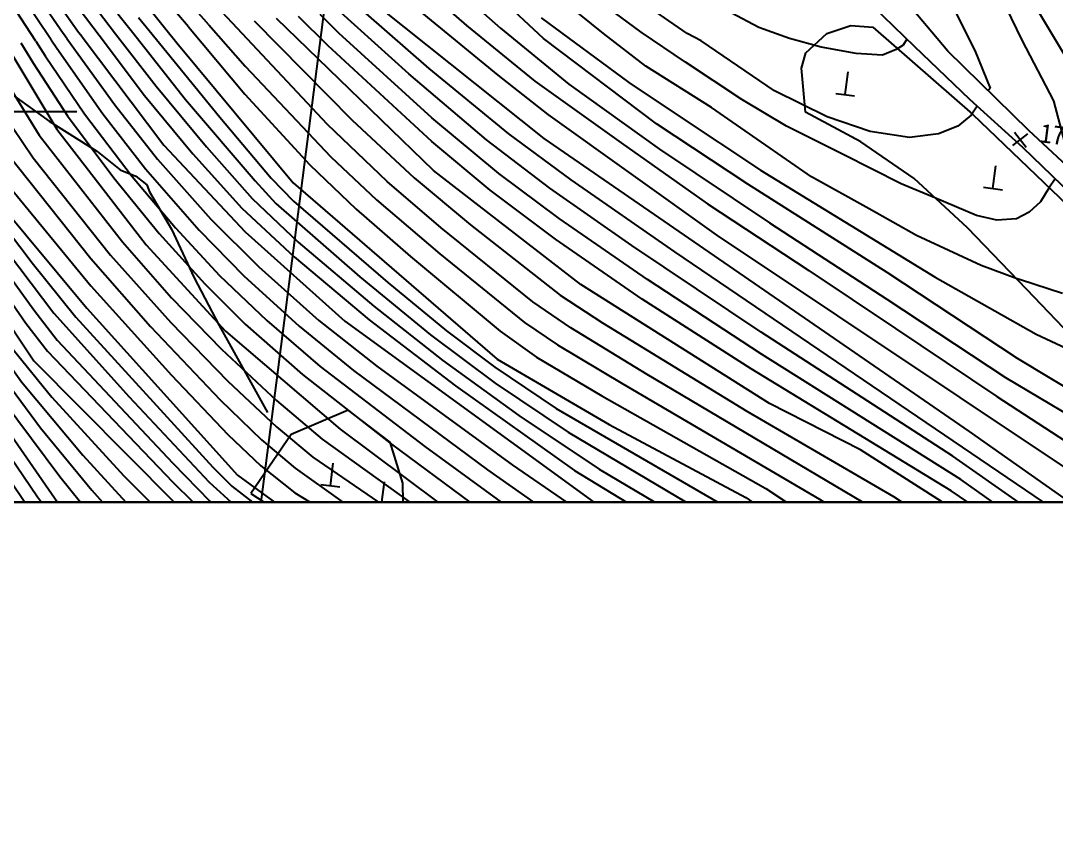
# Model space of a CAD drawing. Header units: millimetres. Extents: x 4198 to 4994, y 1103 to 1807.
# Drawn here: x 4726.9 to 4835.8, y 1363.4 to 1448.7 of the extents above; entities that cross this region are included whole.
import ezdxf
from ezdxf.xclip import XClip

# ---------------------------------------------------------------- set-up
doc = ezdxf.new("R2010")
doc.units = ezdxf.units.MM
doc.header["$LTSCALE"] = 10
doc.header["$MEASUREMENT"] = 0
doc.header["$XCLIPFRAME"] = 2
doc.layers.add('TX-PAPR', color=2, linetype='Continuous', plot=False)
doc.layers.add('TZ-BASE', color=253, linetype='Continuous')
doc.styles.add('HANA', font='GulimChe.ttf')

# ---------------------------------------------------------------- blocks, each defined once
blk = doc.blocks.new('JD-DFHDH6GH34GH7')
at = {"layer": 'TZ-BASE'}
for p, q in [((457.29, -175), (502.99, 180.63)), ((462.48, -24.97, 156), (447.59, -7.3, 156)), ((464.65, -24.76, 157), (449.21, -7.21, 157)), ((467.1, -24.53, 158), (450.82, -7.13, 158)), ((446.43, -26.48, 147), (434.99, -8.7, 147)), ((448.04, -26.33, 148), (436.18, -8.51, 148)), ((449.08, -25.32, 149), (437.37, -8.32, 149)), ((450.94, -25.55, 150), (438.57, -8.14, 150)), ((448.48, -10.63, 155), (460.12, -25.19, 155)), ((545.68, -17.12, 172), (550.18, -26.35, 172)), ((540.32, -17.62, 173), (545.22, -27.45, 173)), ((548.43, -17.46, 171), (558.5, -34.36, 171)), ((531.78, -20.13, 169.94), (538.85, -26.99, 169.94)), ((506.16, -25.65, 171), (500.82, -21.35, 171)), ((514.98, -25.65, 173), (507.92, -20.76, 173)), ((542.39, -27.53, 176.47), (537.15, -21.29, 176.47)), ((452.36, -22.47, 152), (454.83, -25.69, 152)), ((489.06, -22.46, 167), (491.74, -24.81, 167)), ((492.03, -22.18, 168), (495.34, -25.11, 168)), ((499.83, -26.18, 169), (495.24, -21.88, 169)), ((450.98, -23.05, 151), (453.1, -25.85, 151)), ((455.05, -23.58, 153), (456.59, -25.52, 153)), ((457.23, -23.96, 154), (458.36, -25.36, 154)), ((477.16, -26.91, 161), (474.06, -23.87, 161)), ((478.32, -25.63, 162), (476.34, -23.66, 162)), ((485.67, -29.92, 163), (478.53, -23.45, 163)), ((487.82, -29.36, 164), (481.18, -23.55, 164)), ((499.92, -36.72, 165), (482.81, -23.05, 165)), ((486.66, -23.17, 166), (495.04, -30.03, 166)), ((510.13, -25.53, 172), (506.66, -22.94, 172)), ((522.5, -25.01, 174), (519.61, -23.49, 174)), ((462.48, -24.97, 156), (468.43, -32.03, 156)), ((464.65, -24.76, 157), (468.47, -29.11, 157)), ((477.12, -35.23, 158), (467.1, -24.53, 158)), ((469.42, -24.31, 159), (479.71, -34.78, 159)), ((488.28, -40.09, 160), (471.76, -24.09, 160)), ((491.74, -24.81, 167), (498.92, -30.69, 167)), ((499.61, -24.01, 170), (508.82, -30.81, 170)), ((525.72, -26.2, 174), (522.5, -25.01, 174)), ((529.66, -25.66, 172.35), (532.18, -24.81, 172.35)), ((532.18, -24.81, 172.35), (534.5, -24.99, 172.35)), ((534.5, -24.99, 172.35), (544.97, -34.14, 172.35)), ((449.69, -26.17, 149), (449.08, -25.32, 149)), ((451.3, -26.02, 150), (450.94, -25.55, 150)), ((451.3, -26.02, 150), (459.89, -37.42, 150)), ((453.1, -25.85, 151), (457.87, -32.17, 151)), ((454.83, -25.69, 152), (459.09, -31.21, 152)), ((456.59, -25.52, 153), (462.19, -32.6, 153)), ((458.36, -25.36, 154), (465.78, -34.48, 154)), ((460.12, -25.19, 155), (461.27, -26.64, 155)), ((488.11, -34.52, 162), (478.32, -25.63, 162)), ((495.34, -25.11, 168), (502.52, -30.99, 168)), ((510.63, -29.08, 171), (506.16, -25.65, 171)), ((514.8, -28.66, 172), (510.13, -25.53, 172)), ((516.45, -26.44, 173), (514.98, -25.65, 173)), ((527.46, -27.68, 172.35), (529.66, -25.66, 172.35)), ((443.27, -26.78, 145), (448.66, -35.73, 145)), ((444.84, -26.63, 146), (446.19, -28.8, 146)), ((446.43, -26.48, 147), (447.41, -28.01, 147)), ((448.04, -26.33, 148), (448.63, -27.21, 148)), ((448.63, -27.21, 148), (453.48, -34.12, 148)), ((449.69, -26.17, 149), (454.74, -33.18, 149)), ((461.27, -26.64, 155), (473.51, -41.36, 155)), ((488.1, -37.04, 161), (477.16, -26.91, 161)), ((511.74, -35.15, 169), (499.83, -26.18, 169)), ((524.15, -31.68, 173), (516.45, -26.44, 173)), ((529.07, -27.11, 174), (525.72, -26.2, 174)), ((532.75, -27.78, 174), (529.07, -27.11, 174)), ((537.68, -26.87, 174), (536.94, -27.35, 174)), ((538.09, -26.26, 174), (537.68, -26.87, 174)), ((538.85, -26.99, 169.94), (544.67, -32.56, 169.94)), ((550.18, -26.35, 172), (553.5, -32.76, 172)), ((447.41, -28.01, 147), (451.54, -34.12, 147)), ((527, -29.31, 172.35), (527.46, -27.68, 172.35)), ((535.52, -27.94, 174), (532.75, -27.78, 174)), ((536.94, -27.35, 174), (535.52, -27.94, 174)), ((550.9, -35.88, 176.47), (542.39, -27.53, 176.47)), ((545.22, -27.45, 173), (546.83, -31.42, 173)), ((425.18, -28.49, 135), (446.22, -60.11, 135)), ((446.19, -28.8, 146), (449.78, -34.32, 146)), ((468.47, -29.11, 157), (477.47, -38.63, 157)), ((496.21, -36.22, 164), (487.82, -29.36, 164)), ((517.51, -33.45, 171), (510.63, -29.08, 171)), ((520.71, -32.59, 172), (514.8, -28.66, 172)), ((527.42, -33.94, 172.35), (527, -29.31, 172.35)), ((493.85, -36.85, 163), (485.67, -29.92, 163)), ((495.04, -30.03, 166), (500.29, -34.17, 166)), ((531.59, -32.09, 174.41), (531.9, -29.71, 174.41)), ((442.43, -31.03, 143.94), (447.82, -34.9, 143.94)), ((443.59, -31.15, 144), (446.8, -36.35, 144)), ((459.09, -31.21, 152), (464.38, -37.59, 152)), ((498.92, -30.69, 167), (508.01, -37.15, 167)), ((502.52, -30.99, 168), (512.05, -37.83, 168)), ((508.82, -30.81, 170), (514, -34.28, 170)), ((546.83, -31.42, 173), (546.64, -31.69, 173)), ((457.87, -32.17, 151), (462.96, -38.31, 151)), ((462.19, -32.6, 153), (469.5, -41.16, 153)), ((468.43, -32.03, 156), (475.28, -39.49, 156)), ((525.42, -35.41, 172), (520.71, -32.59, 172)), ((529.68, -34.42, 173), (524.15, -31.68, 173)), ((530.6, -31.96, 174.41), (532.58, -32.21, 174.41)), ((544.67, -32.56, 169.94), (550.23, -37.62, 169.94)), ((454.74, -33.18, 149), (459.23, -38.9, 149)), ((528.06, -40.74, 171), (517.51, -33.45, 171)), ((545.49, -33.31, 173), (544.83, -34.24, 173)), ((553.5, -32.76, 172), (555.13, -38.84, 172)), ((401.72, -33.86), (450.74, -33.86)), ((449.78, -34.32, 146), (454.63, -40.85, 146)), ((451.54, -34.12, 147), (456.57, -40.72, 147)), ((453.48, -34.12, 148), (457.98, -39.92, 148)), ((465.78, -34.48, 154), (471.2, -40.87, 154)), ((479.71, -34.78, 159), (486.24, -40.85, 159)), ((495.16, -40.39, 162), (488.11, -34.52, 162)), ((500.29, -34.17, 166), (518, -46.86, 166)), ((514, -34.28, 170), (522.68, -40.03, 170)), ((533.24, -37.07, 172.35), (527.42, -33.94, 172.35)), ((534.2, -35.96, 173), (529.68, -34.42, 173)), ((544.83, -34.24, 173), (543.43, -35.41, 173)), ((544.97, -34.14, 172.35), (554.99, -43.71, 172.35)), ((443.97, -35.52, 143), (446.15, -38.75, 143)), ((447.82, -34.9, 143.94), (452.84, -38.05, 143.94)), ((448.66, -35.73, 145), (458.06, -47.89, 145)), ((483.39, -41.23, 158), (477.12, -35.23, 158)), ((521.33, -41.5, 169), (511.74, -35.15, 169)), ((531.38, -38.39, 172), (525.42, -35.41, 172)), ((543.43, -35.41, 173), (541.4, -36.21, 173)), ((559.99, -44.33, 176.47), (550.9, -35.88, 176.47)), ((446.8, -36.35, 144), (455.54, -47.6, 144)), ((494.22, -42.16, 161), (488.1, -37.04, 161)), ((500.51, -41.93, 163), (493.85, -36.85, 163)), ((502.75, -41.07, 164), (496.21, -36.22, 164)), ((544.67, -67.55, 165), (499.92, -36.72, 165)), ((538.36, -36.59, 173), (534.2, -35.96, 173)), ((541.4, -36.21, 173), (538.36, -36.59, 173)), ((549.22, -37.45, 172.71), (550.8, -36.23, 172.71)), ((549.4, -36.05, 172.71), (550.62, -37.63, 172.71)), ((452.84, -38.05, 143.94), (455.29, -40, 143.94)), ((459.89, -37.42, 150), (468.46, -46.55, 150)), ((464.38, -37.59, 152), (469.19, -43.04, 152)), ((508.01, -37.15, 167), (517.09, -43.6, 167)), ((512.05, -37.83, 168), (523.61, -45.6, 168)), ((538.85, -40.93, 172.35), (533.24, -37.07, 172.35)), ((550.23, -37.62, 169.94), (559.3, -46.37, 169.94)), ((443.51, -38.39, 142), (452.22, -49.33, 142)), ((446.15, -38.75, 143), (454.3, -48.98, 143)), ((459.23, -38.9, 149), (464.86, -45.2, 149)), ((462.96, -38.31, 151), (468.12, -44.04, 151)), ((477.47, -38.63, 157), (482.29, -43.16, 157)), ((537.48, -41.48, 172), (531.38, -38.39, 172)), ((455.29, -40, 143.94), (456.94, -40.68, 143.94)), ((457.98, -39.92, 148), (463.61, -46.35, 148)), ((475.28, -39.49, 156), (480.14, -44.15, 156)), ((503.79, -52.07, 160), (488.28, -40.09, 160)), ((522.68, -40.03, 170), (541.06, -51.31, 170)), ((547.14, -41.97, 173.57), (547.44, -39.59, 173.57)), ((439.09, -40.64, 139), (446.04, -49.79, 139)), ((440.74, -41.3, 140), (451.8, -54.56, 140)), ((442.89, -40.84, 141), (452.22, -52.21, 141)), ((454.63, -40.85, 146), (459.4, -46.72, 146)), ((456.57, -40.72, 147), (461.12, -46.13, 147)), ((456.94, -40.68, 143.94), (458.11, -41.57, 143.94)), ((469.5, -41.16, 153), (471.67, -43.54, 153)), ((471.2, -40.87, 154), (473.55, -43.3, 154)), ((473.51, -41.36, 155), (494.99, -59.94, 155)), ((489.09, -46.12, 158), (483.39, -41.23, 158)), ((486.24, -40.85, 159), (492.16, -45.8, 159)), ((501.49, -45.12, 162), (495.16, -40.39, 162)), ((513.68, -48.65, 164), (502.75, -41.07, 164)), ((534.12, -44.13, 171), (528.06, -40.74, 171)), ((544.46, -46.12, 172.35), (538.85, -40.93, 172.35)), ((553.68, -40.95, 172), (553, -41.94, 172)), ((435.78, -42.25, 136), (445.38, -56.15, 136)), ((458.11, -41.57, 143.94), (458.39, -42.31, 143.94)), ((458.39, -42.31, 143.94), (460.72, -46.27, 143.94)), ((501.1, -47.32, 161), (494.22, -42.16, 161)), ((509.13, -47.99, 163), (500.51, -41.93, 163)), ((536, -50.83, 169), (521.33, -41.5, 169)), ((541.02, -42.94, 172), (537.48, -41.48, 172)), ((546.15, -41.85, 173.57), (548.13, -42.1, 173.57)), ((553, -41.94, 172), (552.14, -43.37, 172)), ((469.19, -43.04, 152), (474.04, -47.61, 152)), ((471.67, -43.54, 153), (480.53, -51.27, 153)), ((473.55, -43.3, 154), (483.46, -51.86, 154)), ((482.29, -43.16, 157), (488.93, -48.86, 157)), ((545.4, -44.82, 172), (541.02, -42.94, 172)), ((552.14, -43.37, 172), (550.94, -44.47, 172)), ((468.12, -44.04, 151), (473.62, -49.18, 151)), ((480.14, -44.15, 156), (485.84, -49.13, 156)), ((517.09, -43.6, 167), (527.77, -50.59, 167)), ((539.08, -46.91, 171), (534.12, -44.13, 171)), ((550.94, -44.47, 172), (549.6, -45.17, 172)), ((439.44, -45.36, 137), (446.21, -54.75, 137)), ((464.86, -45.2, 149), (469.89, -50.21, 149)), ((510.79, -51.56, 162), (501.49, -45.12, 162)), ((523.61, -45.6, 168), (535.97, -53.63, 168)), ((547.56, -45.29, 172), (545.4, -44.82, 172)), ((549.6, -45.17, 172), (547.56, -45.29, 172)), ((442.08, -46.83, 138), (448.34, -55.1, 138)), ((459.4, -46.72, 146), (464.2, -52.01, 146)), ((460.72, -46.27, 143.94), (463.08, -51.38, 143.94)), ((461.12, -46.13, 147), (465.76, -51.12, 147)), ((463.61, -46.35, 148), (468.31, -51.17, 148)), ((468.46, -46.55, 150), (478.94, -55.93, 150)), ((498.71, -53.89, 158), (489.09, -46.12, 158)), ((492.16, -45.8, 159), (501.59, -53.19, 159)), ((550.7, -52.6, 172.35), (544.46, -46.12, 172.35)), ((455.54, -47.6, 144), (460.72, -53.49, 144)), ((458.06, -47.89, 145), (466.38, -57, 145)), ((474.04, -47.61, 152), (482.01, -54.37, 152)), ((510.22, -53.61, 161), (501.1, -47.32, 161)), ((518, -46.86, 166), (563.19, -77.03, 166)), ((545.88, -50.08, 171), (539.08, -46.91, 171)), ((454.3, -48.98, 143), (460.63, -56.08, 143)), ((488.93, -48.86, 157), (497.84, -56.08, 157)), ((522.75, -57.1, 163), (509.13, -47.99, 163)), ((553.74, -75.87, 164), (513.68, -48.65, 164)), ((446.04, -49.79, 139), (450.63, -55.51, 139)), ((452.22, -49.33, 142), (458.5, -56.5, 142)), ((473.62, -49.18, 151), (481.5, -55.8, 151)), ((485.84, -49.13, 156), (495.29, -56.98, 156)), ((549.58, -51.43, 171), (545.88, -50.08, 171)), ((465.76, -51.12, 147), (470.74, -55.87, 147)), ((468.31, -51.17, 148), (474.15, -56.46, 148)), ((469.89, -50.21, 149), (476.22, -55.85, 149)), ((527.77, -50.59, 167), (536.9, -56.72, 167)), ((549.71, -59.86, 169), (536, -50.83, 169)), ((452.22, -52.21, 141), (460.7, -61.62, 141)), ((463.08, -51.38, 143.94), (465.71, -56.39, 143.94)), ((464.2, -52.01, 146), (468.47, -56.25, 146)), ((480.53, -51.27, 153), (487.95, -57.36, 153)), ((483.46, -51.86, 154), (489.64, -56.96, 154)), ((523.61, -64.6, 160), (503.79, -52.07, 160)), ((522.79, -59.4, 162), (510.79, -51.56, 162)), ((541.06, -51.31, 170), (551.7, -57.3, 170)), ((550.02, -51.58, 171), (549.58, -51.43, 171)), ((554.47, -53.02, 171), (550.02, -51.58, 171)), ((501.59, -53.19, 159), (506.04, -56.1, 159)), ((556.09, -58.24, 172.35), (550.7, -52.6, 172.35)), ((460.72, -53.49, 144), (465.97, -58.89, 144)), ((482.01, -54.37, 152), (489.24, -60.08, 152)), ((502.71, -56.65, 158), (498.71, -53.89, 158)), ((521.71, -60.97, 161), (510.22, -53.61, 161)), ((535.97, -53.63, 168), (548.47, -61.85, 168)), ((446.21, -54.75, 137), (448.68, -57.95, 137)), ((448.34, -55.1, 138), (456.24, -63.9, 138)), ((450.63, -55.51, 139), (465.06, -71.3, 139)), ((451.8, -54.56, 140), (467.65, -72.15, 140)), ((433.82, -55.61, 129), (446.6, -74.44, 129)), ((445.38, -56.15, 136), (447.65, -59.11, 136)), ((458.5, -56.5, 142), (465.83, -64.21, 142)), ((460.63, -56.08, 143), (466.63, -62.24, 143)), ((465.71, -56.39, 143.94), (470.81, -65.56, 143.94)), ((468.47, -56.25, 146), (474.5, -61.54, 146)), ((470.74, -55.87, 147), (476.36, -60.71, 147)), ((474.15, -56.46, 148), (479.86, -61.14, 148)), ((476.22, -55.85, 149), (482.31, -60.67, 149)), ((478.94, -55.93, 150), (507, -76.34, 150)), ((481.5, -55.8, 151), (490.59, -62.75, 151)), ((497.84, -56.08, 157), (501.31, -58.42, 157)), ((510.76, -61.56, 158), (502.71, -56.65, 158)), ((506.04, -56.1, 159), (521.23, -65.42, 159)), ((436.77, -57.74, 130), (449.1, -75.57, 130)), ((441.23, -57.23, 133), (444.94, -62.31, 133)), ((466.38, -57, 145), (478.45, -67.32, 145)), ((487.95, -57.36, 153), (494.76, -62.47, 153)), ((489.64, -56.96, 154), (494.71, -60.79, 154)), ((495.29, -56.98, 156), (499.11, -59.71, 156)), ((542.92, -70.14, 163), (522.75, -57.1, 163)), ((536.9, -56.72, 167), (547.55, -63.88, 167)), ((551.7, -57.3, 170), (562.29, -62.3, 170)), ((434.29, -58.65, 128), (445.69, -75.63, 128)), ((448.68, -57.95, 137), (460.86, -70.88, 137)), ((501.31, -58.42, 157), (508.19, -62.55, 157)), ((441.35, -59.7, 132), (446.94, -67.15, 132)), ((444.05, -58.92, 134), (448.13, -63.95, 134)), ((447.65, -59.11, 136), (460.85, -72.87, 136)), ((465.97, -58.89, 144), (471.74, -64.27, 144)), ((499.11, -59.71, 156), (506, -63.79, 156)), ((543.76, -72.59, 162), (522.79, -59.4, 162)), ((557.38, -64.48, 169), (549.71, -59.86, 169)), ((446.22, -60.11, 135), (462.87, -76.88, 135)), ((476.36, -60.71, 147), (487.36, -69.14, 147)), ((482.31, -60.67, 149), (496.56, -71.05, 149)), ((489.24, -60.08, 152), (497.24, -65.85, 152)), ((494.71, -60.79, 154), (501.18, -65.12, 154)), ((494.99, -59.94, 155), (506.77, -66.81, 155)), ((542.75, -73.78, 161), (521.71, -60.97, 161)), ((460.7, -61.62, 141), (466.64, -67.87, 141)), ((474.5, -61.54, 146), (483.85, -68.9, 146)), ((479.86, -61.14, 148), (493.94, -71.58, 148)), ((533.32, -74.91, 158), (510.76, -61.56, 158)), ((548.47, -61.85, 168), (555.53, -66.06, 168)), ((444.94, -62.31, 133), (451.38, -70.03, 133)), ((466.63, -62.24, 143), (471.75, -67.05, 143)), ((490.59, -62.75, 151), (503.12, -71.64, 151)), ((494.76, -62.47, 153), (502.44, -67.62, 153)), ((508.19, -62.55, 157), (528.88, -74.67, 157)), ((448.13, -63.95, 134), (455.7, -72.2, 134)), ((456.24, -63.9, 138), (464.68, -72.89, 138)), ((465.83, -64.21, 142), (470.19, -68.43, 142)), ((471.74, -64.27, 144), (476.55, -68.37, 144)), ((506, -63.79, 156), (523.23, -73.56, 156)), ((547.55, -63.88, 167), (555.48, -69.03, 167)), ((442.98, -64.29, 131), (448.95, -72.29, 131)), ((479.29, -65.31, 143.39), (473.31, -67.87, 143.39)), ((483.71, -68.68, 143.39), (479.29, -65.31, 143.39)), ((501.18, -65.12, 154), (518.18, -75, 154)), ((533.21, -69.48, 160), (523.61, -64.6, 160)), ((497.24, -65.85, 152), (505.71, -71.52, 152)), ((521.23, -65.42, 159), (536.67, -74.39, 159)), ((446.94, -67.15, 132), (452.31, -73.73, 132)), ((471.75, -67.05, 143), (475.58, -70.25, 143)), ((478.45, -67.32, 145), (517.78, -96.72, 145)), ((506.77, -66.81, 155), (521.12, -74.5, 155)), ((556.05, -75.58, 165), (544.67, -67.55, 165)), ((466.64, -67.87, 141), (470.12, -71.16, 141)), ((473.31, -67.87, 143.39), (469.05, -74.09, 143.39)), ((470.19, -68.43, 142), (473.71, -71.42, 142)), ((476.55, -68.37, 144), (505.87, -89.42, 144)), ((502.44, -67.62, 153), (519.34, -77.66, 153)), ((485.04, -72.98, 143.39), (483.71, -68.68, 143.39)), ((483.85, -68.9, 146), (502.59, -82.79, 146)), ((487.36, -69.14, 147), (503.78, -81.1, 147)), ((541.32, -74.66, 160), (533.21, -69.48, 160)), ((451.38, -70.03, 133), (456.77, -75.95, 133)), ((475.58, -70.25, 143), (508.11, -92.58, 143)), ((553.32, -77.47, 163), (542.92, -70.14, 163)), ((460.86, -70.88, 137), (464.75, -74.88, 137)), ((465.06, -71.3, 139), (467.04, -73.31, 139)), ((470.12, -71.16, 141), (473.68, -74, 141)), ((473.71, -71.42, 142), (478.94, -75.15, 142)), ((477.43, -73.26, 142.61), (477.73, -70.88, 142.61)), ((493.94, -71.58, 148), (507.04, -80.84, 148)), ((496.56, -71.05, 149), (507.54, -78.66, 149)), ((503.12, -71.64, 151), (521.95, -83.2, 151)), ((505.71, -71.52, 152), (519.44, -79.7, 152)), ((448.95, -72.29, 131), (452.65, -76.86, 131)), ((455.7, -72.2, 134), (460.93, -77.48, 134)), ((460.85, -72.87, 136), (464.38, -76.4, 136)), ((464.68, -72.89, 138), (467.58, -75.53, 138)), ((467.65, -72.15, 140), (475.71, -78.06, 140)), ((482.81, -75.22, 142.92), (483.11, -72.84, 142.92)), ((485.15, -77.5, 143.39), (485.04, -72.98, 143.39)), ((553.09, -79.25, 162), (543.76, -72.59, 162)), ((452.31, -73.73, 132), (455.94, -77.74, 132)), ((467.04, -73.31, 139), (472.43, -77.48, 139)), ((469.05, -74.09, 143.39), (482.56, -82.79, 143.39)), ((473.68, -74, 141), (496.81, -88.42, 141)), ((476.43, -73.13, 142.61), (478.42, -73.39, 142.61)), ((523.23, -73.56, 156), (530.25, -78.22, 156)), ((551.28, -79.81, 161), (542.75, -73.78, 161)), ((446.6, -74.44, 129), (450.11, -79, 129)), ((464.75, -74.88, 137), (469.84, -79.19, 137)), ((518.18, -75, 154), (524.33, -78.84, 154)), ((521.12, -74.5, 155), (536.31, -85.22, 155)), ((528.88, -74.67, 157), (538.23, -80.95, 157)), ((541.18, -80.22, 158), (533.32, -74.91, 158)), ((536.67, -74.39, 159), (543.76, -79.2, 159)), ((549.15, -80.05, 160), (541.32, -74.66, 160))]:
    blk.add_line(p, q, dxfattribs=at)
at = {"layer": 'TZ-BASE', "style": 'HANA'}
blk.add_text('172.7', height=2, rotation=352.6776, dxfattribs=at).set_placement((551.99, -37.09, 172.71))

msp = doc.modelspace()

# ---------------------------------------------------------------- linework, layer by layer
at = {"layer": 'TX-PAPR', "flags": 128}
msp.add_lwpolyline([(4282.02, 1398), (4282.02, 1548), (4982.02, 1548), (4982.02, 1398), (4282.02, 1398)], dxfattribs=at)

# ---------------------------------------------------------------- block references
at = {"layer": 'TZ-BASE'}
ref = msp.add_blockref('JD-DFHDH6GH34GH7', (4282.02, 1473), dxfattribs=at)
XClip(ref).set_block_clipping_path([(0.0000000001, -75), (700.0000000011, 75.0000000102)])

doc.saveas('drawing.dxf')
